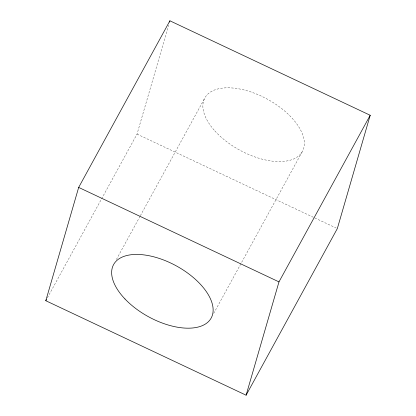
<?xml version="1.0" encoding="UTF-8"?>
<svg xmlns="http://www.w3.org/2000/svg" width="416" height="416" viewBox="0 0 416 416"><rect width="100%" height="100%" fill="white"/><g stroke="black" fill="none" stroke-linecap="round" stroke-linejoin="round"><path stroke-width="0.31" stroke-dasharray="2.08 1.56" d="M47.356 297.882L137.02 134.113L168.631 25.158M116.366 259.553L140.031 216.336M140.338 215.769L204.474 98.623M213.704 313.394L302.744 150.758M137.02 134.113L336.154 228.03M214.848 130.905A55.635 28.985 28.7 0 0 301.356 153.072A55.635 28.985 28.7 0 0 244.629 90.1A55.635 28.985 28.7 0 0 214.848 130.905"/><path stroke-width="0.62" d="M45.796 300.726L78.676 187.413L169.894 20.8L370.204 115.274L337.324 228.587L246.106 395.2L45.796 300.726L46.42 299.588M169.53 22.043L169.894 20.8M246.106 395.2L278.98 281.887L370.204 115.274M78.676 187.413L278.98 281.887M124.977 298.974A55.635 28.985 28.7 0 0 210.787 318.718A55.635 28.985 28.7 0 0 151.408 256.23A55.635 28.985 28.7 0 0 124.977 298.974"/></g></svg>
